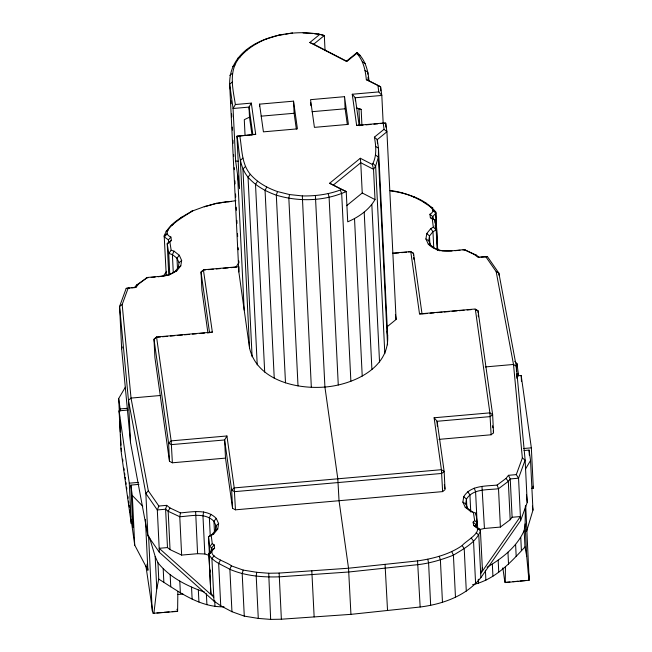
<?xml version="1.0" encoding="UTF-8"?>
<svg xmlns="http://www.w3.org/2000/svg" width="652" height="652" viewBox="0 0 652 652"><rect width="100%" height="100%" fill="white"/><g stroke="black" fill="none" stroke-linecap="round" stroke-linejoin="round"><path stroke-width="0.98" d="M325.055 50.669L324.321 35.534C290.45 26.039 228.681 40.155 229.667 84.263L238.844 271.941L249.545 348.111C257.124 380.197 296.212 389.399 324.924 387.052C352.447 384.851 389.472 368.502 387.663 335.976L378.486 148.297L377.263 139.642L374.411 137.14L384.061 129.283L383.189 123.073L356.628 125.404L352.251 94.247L378.812 91.908L381.811 95.428L383.197 123.676M235.38 104.516L251.322 103.114L255.698 134.279L236.961 136.203L239.528 188.672L235.633 160.971L233.066 108.501L235.38 104.516C232.845 88.778 228.118 70.302 240.05 56.993C247.401 48.427 257.19 42.543 267.605 38.435M238.844 271.941L238.901 266.684L203.587 269.789L201.028 272.039L201.916 290.197L207.915 332.911M372.373 164.483L360.32 158.257L329.61 183.261L346.228 191.541L347.712 221.819C358.584 217.189 369.016 209.985 375.014 199.585L373.531 169.316L372.373 164.483C377.011 156.105 376.049 146.211 374.411 137.14M145.885 565.806L152.927 613.312L177.605 611.397L177.866 591.413M525.716 506.001L529.196 580.239L505.235 582.595L505.447 566.612M528.959 580.508L526.71 556.295L525.129 523.939L525.398 505.944M473.368 512.309L474.656 520.589L473.124 522.122L473.645 525.496C486.066 530.598 464.868 541.462 462.203 545.553C449.041 554.599 433.189 558.65 417.557 560.907L348.527 568.226L279.137 573.067L268.722 573.255L270.653 619.4L281.371 619.213L350.939 614.355L420.157 607.012C442.822 604.143 466.09 595.936 480.874 577.648L520.614 520.581L527.215 502.48L525.137 460.1L516.262 366.245L498.878 273.131L487.419 256.619L477.818 257.19L474.574 254.582L464.061 249.635C452.186 250.645 437.639 253.799 428.282 244.133L425.911 238.966L426.791 233.514L430.776 228.599L433.319 227.181L432.276 218.876L430.353 217.654L429.929 214.272C438.014 209.814 427.345 205.209 424.102 202.438C413.572 196.228 402.015 191.647 389.757 190.555M244.932 135.502L236.961 136.203C239.528 150.05 238.51 165.73 248.037 177.197C255.551 185.796 265.649 191.427 276.309 195.16C299.056 202.022 324.435 201.272 346.228 191.541L341.664 189.487C329.187 194.394 315.698 196.187 302.332 195.926L311.33 387.369M153.88 613.475L156.773 588.813L158.754 579.123L157.955 562.741L155.184 556.458L149.349 536.995M268.722 573.255L256.701 572.293L256.203 576.034L258.282 618.414L270.653 619.4M526.71 556.295L524.974 546.93L524.167 530.549L525.129 523.939M171.411 240.409L169.87 241.941L171.158 250.221L174.035 251.167L179.284 255.266L181.655 260.433L180.783 265.894L176.798 270.8L169.137 274.899L174.801 271.737L178.281 267.45L179.047 262.691L176.977 258.176L172.397 254.598L168.746 253.408L167.222 243.587L171.411 240.409L170.881 237.043C156.374 230.987 188.982 213.66 192.707 210.792C181.957 216.945 168.86 223.685 164.198 235.861L166.252 275.315L166.073 274.207M209.373 553.825L208.534 536.669L211.761 534.868L215.242 530.589L216.008 525.822L213.938 521.315C204.932 512.17 191.003 516.099 179.773 516.743L168.167 511.274L165.608 509.22L157.311 509.954L145.844 493.434L128.468 400.328L119.585 306.473L126.186 288.371L136.072 287.222L138.517 284.117L147.393 277.467L162.56 276.13L170.311 274.419M210.115 553.581L208.534 536.669L213.75 533.931L217.735 529.025L218.616 523.572L216.244 518.397C206.888 508.739 192.34 511.893 180.465 512.904L169.96 507.949L166.708 505.349L158.868 506.033L148.346 490.874L131.028 398.079L122.177 304.533L128.232 287.915M435.373 248.836L430.785 245.258L428.723 240.743L429.489 235.983L432.961 231.696L436.188 229.903L434.957 220.05L430.353 217.654M477.753 528.03L475.976 513.165L470.491 511.372L465.243 507.272L462.871 502.097L463.751 496.645C470.622 485.251 485.634 486.262 497.134 485.072L506.009 478.413L508.454 475.308L516.294 474.623L518.544 478.201L520.614 520.581M472.333 511.967L467.745 508.389L465.683 503.882L466.441 499.114C473.132 488.324 487.68 490.174 498.511 488.723L508.315 481.38L510.239 478.935L518.544 478.201L525.137 460.1L522.358 457.997L513.507 364.46L496.18 271.664L485.658 256.497M180.465 512.904L179.773 516.743L181.647 555.088L197.58 553.687L204.826 553.98L209.398 555.48M302.332 195.926L289.537 194.557L288.836 198.273L298.013 385.951M203.66 511.901L202.951 515.634L204.826 553.98M256.701 572.293L243.172 570.084L242.202 573.744L244.28 616.124L258.282 618.414M166.708 505.349L165.608 509.22L167.482 547.566L170.042 549.62L181.647 555.088M526.612 531.25L532.969 510.125L530.541 460.475L529.082 450.092L524.021 450.532M239.757 135.681C242.112 148.754 241.322 163.489 250.311 174.296C257.532 182.56 267.238 187.972 277.491 191.566L276.309 195.16L285.495 382.838M244.28 616.124L231.949 611.715L220.735 605.806L213.986 601.103L159.381 552.334L147.914 535.814L130.539 442.708L121.655 348.853L122.356 346.945M516.294 474.623L522.358 457.997M473.645 525.496L480.353 529.595L480.524 530.712C476.172 542.513 463.539 548.878 453.417 555.178C442.023 559.603 430.263 563.222 418.079 564.632L348.869 571.983L279.3 576.833C262.585 577.403 245.388 575.977 229.879 569.335C222.634 565.023 213.4 562.301 208.966 554.583L208.827 553.466L211.965 549.946L214.598 548.267L214.174 544.885L212.25 543.654L211.207 535.349M477.688 528.381L480.353 529.595L482.398 569.057L480.679 573.605L520.418 516.547L512.113 517.272L510.19 519.726L500.386 527.069L484.444 528.47L479.204 529.628M319.871 34.328L309.839 42.494L346.742 61.557L356.774 53.391L357.117 52.478C365.242 59.511 368.095 70.449 368.999 80.783L380.597 86.773L381.811 95.428L355.25 97.759L352.251 94.247M158.868 506.033L157.311 509.954L159.381 552.334M214.598 548.267C203.905 556.083 228.127 562.146 231.33 565.846L229.879 569.335L231.949 611.715M266.676 187.067L265.062 190.482L274.239 378.16M174.035 251.167L172.397 254.598L173.285 272.764M210.995 514.298L209.357 517.737L210.246 535.895M487.06 567.224C502.105 558.414 516.954 546.857 524.167 530.549M438.992 439.358L491.111 434.778L493.531 432.806L492.643 414.648L489.888 412.863L434.11 417.769L437.101 421.282L444.159 471.486L445.047 489.644L442.626 491.608L235.453 509.823L232.552 508.324L225.502 458.12L172.381 462.79L169.479 461.29L154.891 357.426L154.002 339.26L156.561 337.011L212.34 332.104L203.44 270.075L205.421 269.895M475.153 309.284L478.046 310.776L492.643 414.648L490.222 416.612L437.101 421.282L437.353 426.327M292.552 32.91L285.731 34.214M220.425 560.101L218.665 563.426L220.735 605.806M169.96 507.949L168.167 511.274L170.042 549.62M251.322 103.114L249.007 107.099L249.496 117.189L251.998 134.997M169.479 461.29L168.591 443.132L171.15 440.874L226.929 435.976L224.614 439.961L225.502 458.12M119.618 417.785L118.68 398.535L125.314 387.231M525.439 469.171L530.541 460.475M257.499 181.24L255.511 184.418L264.696 372.096M236.04 267.035L238.583 263.025M163.187 276.269L166.643 271.305M214.068 555.675L211.908 558.723L213.986 601.103M171.158 250.221L168.746 253.408L169.781 274.598M250.311 174.296L248.037 177.197L257.222 364.875M131.72 287.882L134.491 287.638L136.415 285.193L147.393 277.467M179.284 255.266L176.977 258.176L177.523 269.276M216.244 518.397L213.938 521.315L214.484 532.415M212.25 543.654L209.765 546.523L211.688 547.745L211.965 549.946M214.174 544.885L211.688 547.745L211.843 550.777M168.754 242.055L168.412 239.863L164.369 236.978L166.839 234.149M170.881 237.043L168.412 239.863L168.558 242.894M472.578 584.697C494.477 579.995 510.434 562.79 524.974 546.93M245.397 166.513L242.927 169.096L252.104 356.783M148.346 490.874L145.844 493.434L147.914 535.814M211.484 552.04L208.966 554.583L210.84 592.921L213.783 597.069L159.186 548.299L167.482 547.566M235.837 200.694L223.775 202.397M242.911 158.102L240.368 160.433L249.545 348.111M179.047 262.691L181.655 260.433M218.616 523.572L216.008 525.822L216.154 528.853M232.234 82.095L229.667 84.263L233.066 108.501L249.007 107.099L252.894 134.801M309.839 42.494L313.693 44.181L324.321 35.534L318.42 33.969M313.693 44.181L346.497 61.125L357.117 52.478M202.837 270.564L201.028 272.039L209.537 332.626L212.34 332.104M333.465 184.948L360.76 162.723L360.32 158.257M346.644 205.69L362.243 192.992L360.76 162.723L373.531 169.316L375.642 165.983L378.388 157.189L378.486 148.297L375.715 146.423M387.19 326.717L396.098 319.464L386.921 131.777L385.707 123.122L383.189 123.073M158.167 276.79L162.56 276.13M166.798 233.897L164.198 235.861L164.369 236.978M122.177 304.533L119.585 306.473L121.655 348.853M229.757 75.371L232.324 73.456M211.452 551.788L208.827 553.466L210.84 592.921M232.503 66.577L234.964 65.013M178.281 267.45L180.783 265.894M215.242 530.589L217.735 529.025M169.87 241.941L167.222 243.587L168.746 274.867M165.926 231.305L168.314 229.903M216.757 203.261L204.337 206.725L216.757 203.261L226.969 201.631M237.793 58.24L240.05 56.993M266.456 38.933L279.716 34.874M171.207 225.551L173.285 224.484M136.415 285.193L138.517 284.117M245.421 50.66L247.385 49.707M249.496 117.189L244.288 119.675L245.03 134.809M174.801 271.737L176.798 270.8M211.761 534.868L213.75 533.931M180.506 217.833L182.332 216.977M255.103 44.14L256.684 43.439M191.313 211.395L205.29 206.285M134.491 287.638L136.072 287.222M162.152 276.44L168.265 275.087M253.832 134.622L255.698 134.279M216.13 203.611L221.867 202.699M279.048 35.232L283.824 34.499M227.63 201.835L231.582 201.411M259.529 104.149L293.53 101.158L297.418 128.86L263.424 131.851L259.529 104.149L259.635 106.17M344.525 96.675L310.531 99.666L314.419 127.368L348.421 124.377L344.525 96.675L345.12 108.786L347.345 124.614M261.126 116.17L294.125 113.269L296.342 129.096M312.121 111.688L345.12 108.786M246.921 135.323L251.9 134.882M356.628 125.404L363.074 125.111M366.025 124.858L370.947 124.426M373.898 124.165L377.834 123.815M380.784 123.554L385.707 123.122L385.902 127.164M392.602 253.172L410.76 251.574L413.515 253.359L422.031 313.954L427.044 313.506M208.379 269.635L213.326 269.203M216.285 268.942L220.237 268.6M223.204 268.339L228.143 267.899M231.11 267.638L236.048 267.206M393.816 253.343L398.763 252.903M401.722 252.642L406.669 252.21M408.641 252.039L410.76 251.574L419.513 313.897L421.192 313.93M146.219 277.842L148.208 277.67M151.199 277.41L155.184 277.059M441.771 250.93L452.007 250.971M454.99 250.702L459.97 250.27M462.961 250.001L464.949 249.83L476.555 255.291L479.114 257.344M126.186 288.371L129.878 288.045M480.956 257.181L487.419 256.619M419.513 313.897L475.292 308.991L489.888 412.863L491.111 434.778M156.415 337.296L160.425 336.945M162.429 336.766L167.442 336.326M170.449 336.065L174.459 335.707M177.466 335.446L182.478 335.006M184.483 334.826L189.496 334.386M192.495 334.126L196.505 333.775M199.512 333.506L204.524 333.066M207.532 332.805L209.537 332.626M430.043 313.245L434.053 312.895M437.06 312.626L442.072 312.186M444.077 312.015L449.089 311.575M452.097 311.306L457.109 310.865M459.114 310.694L464.126 310.254M467.134 309.985L471.143 309.635M160.237 395.511L131.028 398.079L128.468 400.328L130.539 442.708M485.292 366.937L513.507 364.46L516.262 366.245L516.506 371.29M118.68 398.535L120.139 408.926L127.221 408.299M516.36 374.101L518.381 373.922L518.479 375.935M133.179 523.377L131.248 523.548L121.085 451.184L119.112 410.825L128.061 410.035M517.207 375.829L521.184 375.479L531.347 447.842L533.32 488.201L531.388 488.372M119.112 410.825L129.275 483.181L138.224 482.398M523.393 448.543L531.347 447.842M132.063 521.461L132.91 527.476L130.84 485.096L138.933 484.379M177.955 594.502L182.968 594.062M156.977 612.953L162.046 612.513M164.068 612.334L169.137 611.886M172.177 611.617L176.236 611.266M502.839 567.9L504.876 582.375L509.937 581.934M512.985 581.665L518.047 581.217M520.076 581.038L525.145 580.598M303.082 32.934L312.658 33.578M224.052 606.825C199.308 607.346 178.746 591.568 158.754 579.123M235.633 160.971L238.559 161.264M314.557 33.782L318.363 34.189M390.524 190.865C406.815 193.245 425.185 198.689 435.756 211.99L437.728 250.441M464.061 249.635L464.949 249.83M277.491 191.566L289.537 194.557M356.644 108.11L361.159 109.406L361.942 125.551M356.326 107.914L361.159 109.406M401.355 192.454L402.52 192.829M413.197 196.684L414.851 197.238M157.955 562.741C169.585 577.436 187.173 586.091 204.557 592.146M231.33 565.846L243.172 570.084M474.574 254.582L476.555 255.291M424.102 202.438L426.066 203.147M356.774 53.391C363.425 60.489 365.438 70.326 366.342 79.715L368.999 80.783M366.342 79.715L380.597 86.773L380.792 90.832M430.459 206.863L432.814 207.849M432.276 218.876L434.957 220.05L435.104 223.082M428.282 244.133L430.785 245.258M465.243 507.272L467.745 508.389M357.638 54.23L360.108 55.363M362.243 192.992L375.014 199.585M329.61 183.261L341.664 189.487M411.347 252.234L413.515 253.359L413.621 255.38M475.878 309.659L478.046 310.776L478.152 312.797M362.553 62.013L365.226 63.464M496.18 271.664L498.878 273.131L498.976 275.152M433.042 210.49L435.756 211.99L437.639 250.335M177.605 611.397L176.977 609.245M365.038 70.424L367.785 72.127L367.883 74.157M425.911 238.966L428.723 240.743M462.871 502.097L465.683 503.882M477.729 528.642L480.524 530.712M375.625 155.062L378.388 157.189L387.565 344.875M433.075 210.751L435.903 213.106L432.757 216.627L432.904 219.659M429.929 214.272L432.757 216.627L433.034 218.827M474.656 520.589L477.508 522.986L475.968 524.518L476.115 527.541M473.124 522.122L475.968 524.518L476.31 526.71M384.061 129.283L386.921 131.777L377.263 139.642L377.467 143.701M436.962 248.225L440.002 250.93M426.791 233.514L429.489 235.983L429.88 244.06M463.751 496.645L466.441 499.114L466.84 507.191M372.985 163.513L375.642 165.983L384.827 353.661M433.319 227.181L436.188 229.903L437.174 250.083M476.213 532.627L478.804 535.268L480.874 577.648M514.827 361.379L516.922 363.531L518.381 373.922M130.84 485.096L132.299 495.479L142.772 506.245M506.009 478.413L508.315 481.38L510.19 519.726M471.241 538.055L473.523 541.021L475.593 583.401M430.776 228.599L432.961 231.696L433.751 247.841M467.737 491.73L469.921 494.835L470.76 511.983M462.203 545.553L464.224 548.739L466.294 591.119M346.497 61.125L346.742 61.557M131.639 523.14L134.72 545.121L147.882 570.15L145.412 519.53M508.454 475.308L510.239 478.935L512.113 517.272M451.82 551.739L453.417 555.178L455.487 597.558M474.224 488.12L475.585 491.673L477.215 524.974M340.344 190.091L341.689 193.628L350.874 381.306M497.134 485.072L498.511 488.723L500.386 527.069M439.236 556.254L440.393 559.848L442.463 602.228M328.241 193.644L329.097 197.328L338.274 385.006M427.777 559.269L428.592 562.953L430.662 605.333M481.967 486.4L484.444 528.47M482.227 567.941L482.398 569.057M533.043 486.196L533.32 488.201M532.407 506.123L532.969 510.125M528.389 571.861L529.228 577.884M492.545 425.829L492.831 427.826M493.246 430.817L493.531 432.806M444.338 484.623L444.9 488.641M434.11 417.769L441.404 469.701L442.626 491.608M377.94 85.705L378.812 91.908M395.397 314.46L396.098 319.464M359.138 125.461L355.25 97.759L355.397 100.791M386.986 331.167L387.663 335.976M417.557 560.907L420.157 607.012M226.929 435.976L234.223 487.908L235.453 509.823M147.034 564.119L147.319 566.132M147.605 568.136L147.882 570.15M121.109 448.185L121.525 451.176M122.649 459.171L122.935 461.176M123.913 468.169L124.198 470.165M124.614 473.165L124.899 475.169M125.176 477.166L125.461 479.163M125.877 482.162L126.162 484.159M126.578 487.158L126.863 489.155M127.841 496.156L128.126 498.152M128.55 501.152L128.827 503.148M129.112 505.145L129.389 507.15M129.813 510.149L130.09 512.146M130.514 515.145L130.791 517.142M131.076 519.139L131.354 521.135M385.055 564.355L387.541 610.476M526.449 494.403L527.215 502.48M315.405 195.616L324.924 387.052L337.809 478.804L339.04 500.72L348.527 568.226L350.939 614.355M311.811 570.793L314.15 616.922M529.082 450.092L529.326 455.137M521.184 375.479L521.478 381.534M516.922 363.531L517.077 366.571M516.702 375.324L516.849 378.347M520.761 537.444L521.404 550.598M515.602 544.428L516.188 556.4M507.949 552.195L508.527 564.176M498.169 560.158L498.747 572.13M492.341 564.2L492.928 576.172M478.25 314.818L478.348 316.831M485.398 570.223L485.887 580.198M475.976 513.165L476.074 515.186M478.283 579.253L478.478 583.247M435.202 225.095L435.357 228.127M413.718 257.393L413.816 259.414M368.03 77.197L368.135 79.226M371.836 204.598L379.537 362.007M364.207 212.169L371.909 369.578M358.893 108.476L359.733 125.697M354.525 218.689L362.227 376.098M310.678 102.69L310.825 105.722M293.53 101.158L294.125 113.269M281.371 619.213L279.137 573.067M237.581 174.817L244.19 310.026M230.352 87.539L230.506 90.579M230.995 100.718L231.15 103.766M231.647 113.904L231.794 116.944M232.291 127.091L232.438 130.131M232.935 140.27L233.082 143.318M233.628 154.475L233.726 156.496M234.272 167.654L234.37 169.683M234.916 180.84L235.062 183.88M235.559 194.027L235.714 197.067M236.203 207.206L236.358 210.246M236.855 220.392L237.002 223.432M237.499 233.571L237.646 236.619M238.192 247.776L238.29 249.797M238.836 260.955L238.934 262.984M232.552 508.324L231.664 490.157L224.614 439.961L171.492 444.623L168.591 443.132L154.002 339.26L156.561 337.011L171.15 440.874L172.381 462.79M214.695 600.419L214.989 606.401M209.471 555.846L209.618 558.87M210.164 569.97L210.262 571.983M206.374 593.744L206.912 604.722M197.58 553.687L195.633 511.567M198.338 590.044L198.925 602.016M191.541 587.11L192.128 599.082M179.789 581.038L180.376 593.018M170.164 574.787L170.751 586.759M163.196 568.87L163.839 582.024M155.184 556.458L156.773 588.813M148.575 536.099L152.234 611.022M132.299 495.479L134.72 545.121M129.275 483.181L131.248 523.548M120.139 408.926L120.237 410.939M119.821 421.836L120.31 431.974M120.465 435.006L120.962 445.145M234.223 487.908L231.664 490.157L234.565 491.657L441.738 473.45L444.159 471.486L441.404 469.701L234.223 487.908"/></g></svg>
